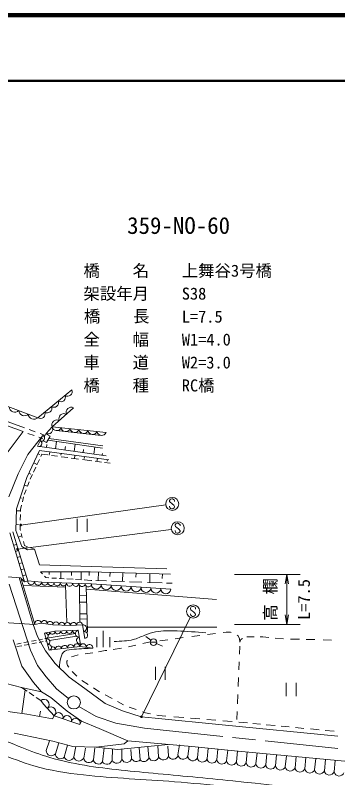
# Model space of a CAD drawing. Units: millimetres, scale not verified. Extents: x 40000 to 680000, y 20000 to 380000.
# Drawn here: x 446984 to 496194, y 263732 to 380000 of the extents above; entities that cross this region are included whole.
import ezdxf
from ezdxf.enums import TextEntityAlignment as Align

# ---------------------------------------------------------------- set-up
doc = ezdxf.new("R2010")
doc.units = ezdxf.units.MM
doc.header["$LTSCALE"] = 1000
doc.linetypes.add('CHAIN', pattern=[18.5, 12, -1.5, 3.5, -1.5])
for name, color, linetype, lineweight in [('M-BGD', 7, 'Continuous', 13), ('M-BMK', 2, 'CHAIN', 13), ('M-BMK-SRVR', 3, 'Continuous', 13), ('M-STR-STR1', 1, 'Continuous', 13), ('M-STR-STR3', 7, 'Continuous', 13), ('M-STR-STRC', 7, 'Continuous', 13), ('M-TTL', 2, 'Continuous', 140), ('M-TTL-LINE', 7, 'Continuous', 50)]:
    doc.layers.add(name, color=color, linetype=linetype, lineweight=lineweight)
doc.styles.add('ＭＳ ゴシック', font='')
doc.styles.get('ＭＳ ゴシック').set_extended_font_data('MS Gothic')

# ---------------------------------------------------------------- blocks, each defined once
blk = doc.blocks.new('open_arrow')
at = {"color": 0, "linetype": 'Continuous', "lineweight": -2}
blk.add_lwpolyline([(7.5, 1.25), (0, 0), (7.5, -1.25)], dxfattribs=at)
blk = doc.blocks.new('filled_dot')
at = {"color": 0, "linetype": 'Continuous', "lineweight": -2, "const_width": 1.25}
blk.add_lwpolyline([(-0.625, 0, 1), (0.625, 0, 1)], format="xyb", close=True, dxfattribs=at)

msp = doc.modelspace()

# ---------------------------------------------------------------- linework, layer by layer
at = {"layer": 'M-BGD'}
for p, q in [((435799, 324058), (450444, 318635)), ((435799, 324058), (450444, 318635)), ((450444, 318635), (455612, 322886)), ((450444, 318635), (455612, 322886)), ((437687, 320992), (448381, 317102)), ((438373, 320084), (448188, 316515)), ((455883, 320141), (452602, 317235)), ((455883, 320141), (452602, 317235)), ((443722, 310637), (448188, 316515)), ((448921, 316248), (449858, 315907)), ((449120, 316833), (450049, 316495)), ((451683, 316214), (452602, 317235)), ((452602, 317235), (460851, 316368)), ((452602, 317235), (460851, 316368)), ((453252, 316664), (460107, 315943)), ((448914, 313047), (451205, 315909)), ((450385, 314275), (451205, 315909)), ((450570, 315648), (451173, 315429)), ((450798, 316223), (451471, 315978)), ((451770, 314831), (451239, 315111)), ((451423, 315674), (451673, 316150)), ((451673, 316150), (452293, 315824)), ((452293, 315824), (451770, 314831)), ((460306, 314008), (451965, 315201)), ((460373, 314332), (452113, 315483)), ((460872, 312822), (450385, 314275)), ((451815, 314543), (451752, 314085)), ((453267, 315017), (453111, 313896)), ((454639, 314239), (454563, 313695)), ((456104, 314615), (455950, 313502)), ((459106, 314180), (458955, 313088)), ((447451, 310066), (448914, 313047)), ((448762, 309490), (450666, 313613)), ((450724, 313023), (450451, 313149)), ((450666, 313613), (461264, 312193)), ((450905, 312725), (451066, 313066)), ((451066, 313066), (451963, 312948)), ((452175, 312920), (452240, 313400)), ((452513, 312875), (453419, 312756)), ((453958, 312901), (453993, 313163)), ((456013, 312414), (456076, 312881)), ((457419, 313783), (457353, 313307)), ((460276, 313189), (460238, 312910)), ((450321, 311496), (449799, 311737)), ((450303, 311458), (450688, 312270)), ((454003, 312679), (454995, 312548)), ((455521, 312479), (456650, 312330)), ((457270, 312248), (458655, 312058)), ((457510, 312435), (457543, 312682)), ((459168, 311988), (460138, 311856)), ((459456, 311949), (459520, 312426)), ((460617, 311790), (461452, 311676)), ((461015, 312021), (461042, 312222)), ((449771, 310338), (450127, 311088)), ((446021, 306573), (447451, 310066)), ((447914, 307043), (448762, 309490)), ((449352, 310035), (449073, 310164)), ((449262, 309261), (449278, 309299)), ((449278, 309299), (449597, 309973)), ((448847, 308196), (448371, 308362)), ((448837, 308172), (449098, 308839)), ((447185, 304722), (447914, 307043)), ((448364, 306933), (448385, 307013)), ((448385, 307013), (448631, 307645)), ((447960, 306364), (447724, 306438)), ((448078, 305826), (448268, 306562)), ((447061, 301452), (447185, 304722)), ((447766, 304328), (447768, 304627)), ((447768, 304627), (447935, 305276)), ((447766, 304430), (447175, 304453)), ((447758, 302989), (447763, 303870)), ((447487, 302363), (447096, 302378)), ((447749, 301544), (447754, 302379)), ((456446, 301218), (456446, 303218)), ((457946, 303218), (457946, 301218)), ((447503, 298371), (446640, 301220)), ((447982, 298982), (447061, 301452)), ((447776, 301443), (447749, 301544)), ((447024, 298227), (446161, 301077)), ((447996, 300613), (447450, 300409)), ((448058, 300376), (447899, 300977)), ((446737, 299176), (447215, 299321)), ((448841, 298470), (447982, 298982)), ((448387, 299137), (448219, 299769)), ((448853, 298964), (448387, 299137)), ((448699, 298823), (448581, 298625)), ((447024, 298227), (447503, 298372)), ((447024, 298227), (447503, 298370)), ((448404, 293603), (447024, 298227)), ((448884, 293746), (447503, 298371)), ((449940, 298563), (448841, 298470)), ((449940, 298563), (449371, 298773)), ((450706, 296196), (449940, 298563)), ((447300, 297302), (447779, 297445)), ((447576, 296378), (448055, 296521)), ((447852, 295453), (448331, 295596)), ((458578, 295937), (450706, 296196)), ((458578, 295937), (470123, 295578)), ((449694, 287095), (447580, 294246)), ((448128, 294528), (448608, 294671)), ((458405, 295156), (450838, 295132)), ((451132, 294804), (450838, 295132)), ((451634, 294245), (451436, 294466)), ((452117, 294216), (451634, 294245)), ((452142, 294711), (452140, 295136)), ((453264, 294148), (452553, 294190)), ((453921, 294109), (453918, 295142)), ((455571, 294548), (455569, 295147)), ((457023, 293924), (457020, 295151)), ((458266, 294548), (458264, 295155)), ((458405, 295156), (470651, 294785)), ((459623, 293794), (459663, 295118)), ((461431, 294409), (461451, 295064)), ((463351, 293660), (463392, 295005)), ((465407, 294331), (465426, 294943)), ((467498, 293511), (467539, 294880)), ((469410, 294097), (469432, 294822)), ((447876, 294125), (448404, 293603)), ((448191, 293059), (454681, 292771)), ((448404, 293603), (448884, 293746)), ((448884, 293746), (451017, 293565)), ((451017, 293565), (458603, 293294)), ((454471, 294076), (453678, 294123)), ((454876, 287389), (454669, 293108)), ((455807, 293996), (454854, 294053)), ((457103, 293919), (456167, 293975)), ((456801, 293061), (456863, 287471)), ((458523, 293834), (457515, 293894)), ((458523, 293834), (458646, 293830)), ((458603, 293294), (470727, 292483)), ((459295, 293806), (460884, 293749)), ((461683, 293720), (463641, 293650)), ((464436, 293622), (466275, 293555)), ((467160, 293524), (469401, 293443)), ((470060, 293419), (470915, 293389)), ((457831, 292942), (458014, 285959)), ((457843, 292503), (477704, 290908)), ((457869, 291497), (456818, 291485)), ((457895, 290500), (456829, 290488)), ((457942, 288725), (456849, 288713)), ((450964, 287327), (449960, 287077)), ((452743, 287066), (450964, 287327)), ((457962, 287943), (456858, 287930)), ((450396, 285282), (449694, 287095)), ((451435, 285793), (453029, 286100)), ((455402, 286931), (452743, 287066)), ((453029, 286100), (456602, 286220)), ((457262, 287037), (455402, 286931)), ((456602, 286220), (456966, 284006)), ((457596, 284984), (457262, 287037)), ((457996, 286671), (477757, 286674)), ((460417, 286144), (460417, 283644)), ((451604, 283078), (450396, 285282)), ((450565, 284763), (451145, 284874)), ((452180, 283182), (451435, 285793)), ((451521, 284946), (451669, 284974)), ((451848, 285009), (456165, 285711)), ((452224, 284665), (456323, 285331)), ((458014, 285959), (457774, 285947)), ((459417, 285144), (459417, 283644)), ((461417, 283644), (461417, 285144)), ((467691, 284691), (466891, 285291)), ((471410, 284927), (472621, 285097)), ((473917, 285271), (475128, 285430)), ((476314, 285579), (477542, 285723)), ((478715, 285860), (479176, 285914)), ((479176, 285914), (479818, 285914)), ((479818, 285914), (479932, 285882)), ((480828, 285487), (480975, 285374)), ((480975, 285374), (481206, 284938)), ((481206, 284938), (481255, 284408)), ((481387, 284830), (481649, 284973)), ((482297, 285200), (482419, 285236)), ((482419, 285236), (483431, 285236)), ((484360, 285236), (484778, 285236)), ((484778, 285236), (485659, 285142)), ((486633, 285039), (487912, 284904)), ((488968, 284880), (490343, 284848)), ((446680, 284762), (447974, 280767)), ((447207, 284123), (447898, 284254)), ((447246, 283723), (447973, 283862)), ((448310, 284333), (449022, 284469)), ((448336, 283931), (449094, 284075)), ((449486, 284557), (450159, 284686)), ((449537, 284160), (450221, 284290)), ((450635, 284369), (451267, 284490)), ((451531, 284540), (451779, 284588)), ((456839, 283732), (452180, 283182)), ((458819, 283480), (456839, 283732)), ((465379, 283939), (464289, 283694)), ((467591, 284436), (466468, 284184)), ((467589, 284392), (468589, 284392)), ((468551, 284191), (469471, 283801)), ((469056, 284596), (470283, 284769)), ((481231, 283809), (481183, 282562)), ((481255, 284408), (481387, 284830)), ((491371, 284825), (492703, 284794)), ((493970, 284765), (495236, 284736)), ((453068, 281171), (451604, 283078)), ((458824, 282796), (457677, 282647)), ((460722, 283117), (459672, 282939)), ((460951, 283151), (460722, 283117)), ((463174, 283486), (461914, 283296)), ((454868, 281486), (454841, 281192)), ((454959, 281623), (454868, 281486)), ((455910, 282261), (455549, 282147)), ((456595, 282450), (455910, 282261)), ((481138, 281427), (481089, 280170)), ((447974, 280767), (449782, 278238)), ((455237, 279048), (453068, 281171)), ((454841, 281192), (454975, 280845)), ((454975, 280845), (455178, 280571)), ((468366, 278642), (468366, 280642)), ((469866, 280642), (469866, 278642)), ((457621, 277347), (455237, 279048)), ((455645, 279958), (456369, 279199)), ((445579, 278108), (447962, 277515)), ((449782, 278238), (450966, 276852)), ((457152, 278564), (458120, 277937)), ((481044, 279007), (480991, 277659)), ((488335, 276182), (488335, 278182)), ((489835, 278182), (489835, 276182)), ((447962, 277515), (450966, 276852)), ((447962, 277515), (450966, 276852)), ((447962, 277515), (448794, 276943)), ((448488, 277153), (447978, 273535)), ((449111, 276724), (449823, 276234)), ((450966, 276852), (452422, 275968)), ((460681, 275041), (457621, 277347)), ((458918, 277420), (459573, 276995)), ((459573, 276995), (459851, 276844)), ((450192, 275980), (450892, 275498)), ((452422, 275968), (454883, 273901)), ((460709, 276377), (461759, 275805)), ((480942, 276409), (480888, 275014)), ((448770, 273423), (439667, 274706)), ((451290, 274953), (450892, 275498)), ((452927, 273195), (451290, 274953)), ((463371, 273919), (460681, 275041)), ((462581, 275358), (463494, 274861)), ((464353, 274502), (465456, 274117)), ((452660, 272710), (448770, 273423)), ((450852, 273896), (450700, 273069)), ((454883, 273901), (457074, 272368)), ((466178, 273033), (463371, 273919)), ((466397, 273789), (466630, 273707)), ((466630, 273707), (467599, 273497)), ((468570, 273287), (468849, 273226)), ((480842, 273832), (480794, 272608)), ((452927, 273195), (452660, 272710)), ((456854, 271862), (452927, 273195)), ((457074, 272368), (456854, 271862)), ((457074, 272368), (459812, 271258)), ((466178, 273033), (468321, 272793)), ((468321, 272793), (478578, 271784)), ((468849, 273226), (469939, 273137)), ((471199, 273034), (472687, 272913)), ((473743, 272827), (475166, 272710)), ((476209, 272625), (477612, 272511)), ((478638, 272427), (480096, 272308)), ((481101, 272221), (482409, 272095)), ((459812, 271258), (464164, 269347)), ((478578, 271784), (496197, 270065)), ((483238, 272016), (484410, 271903)), ((485256, 271822), (486619, 271691)), ((487546, 271601), (488789, 271482)), ((489743, 271390), (491041, 271265)), ((492053, 271168), (493371, 271041)), ((494252, 270956), (495671, 270820)), ((452745, 269312), (446843, 270507)), ((451703, 267891), (452194, 269343)), ((455767, 268497), (452745, 269312)), ((453107, 267387), (453611, 269078)), ((454458, 266874), (454951, 268717)), ((463586, 268902), (459350, 268379)), ((470322, 268813), (462598, 268030)), ((464164, 269347), (463586, 268902)), ((464164, 269347), (473919, 268501)), ((468866, 266940), (468729, 268652)), ((471817, 267229), (472046, 268727)), ((459350, 268379), (455767, 268497)), ((455915, 266899), (456221, 268482)), ((457437, 266717), (457686, 268230)), ((458904, 266448), (459142, 268314)), ((462598, 268030), (459350, 268379)), ((460321, 266161), (460528, 268271)), ((461754, 266423), (461802, 268097)), ((463247, 266563), (463232, 268060)), ((464741, 266703), (464616, 268039)), ((466031, 266450), (465878, 268363)), ((467371, 266820), (467237, 268500)), ((470362, 267060), (470244, 268524)), ((473300, 267003), (473536, 268547)), ((473919, 268501), (480459, 267856)), ((474769, 266748), (474951, 268399)), ((476247, 266594), (476413, 268255)), ((477737, 266455), (477905, 268108)), ((479229, 266303), (479398, 267961)), ((480459, 267856), (497294, 266243)), ((480722, 266151), (480891, 267815)), ((482214, 265999), (482384, 267672)), ((483706, 265848), (483877, 267528)), ((485199, 265696), (485371, 267385)), ((486691, 265544), (486864, 267242)), ((488183, 265392), (488357, 267099)), ((489675, 265240), (489850, 266956)), ((491168, 265088), (491343, 266813)), ((492660, 264936), (492837, 266670)), ((494152, 264784), (494330, 266527)), ((495645, 264632), (495823, 266384))]:
    msp.add_line(p, q, dxfattribs=at)
msp.add_circle((468089, 284392), 500, dxfattribs=at)
for centre, radius, start, end in [((454969, 322613), 698, 235.90438, 22.96921), ((452902, 320913), 698, 235.90438, 22.96921), ((453936, 321763), 698, 235.90438, 22.96921), ((446908, 320328), 860, 184.40961, 314.94412), ((451868, 320063), 698, 235.90438, 22.96921), ((455524, 319444), 784, 62.75113, 200.31241), ((448372, 319786), 860, 184.40961, 314.94412), ((449836, 319243), 860, 184.40961, 314.94412), ((450835, 319213), 698, 235.90438, 22.96921), ((454431, 318476), 784, 62.75113, 200.31241), ((453337, 317507), 784, 62.75113, 200.31241), ((451978, 316873), 721, 245.87449, 30.13354), ((453313, 317389), 728, 192.24054, 335.75839), ((454688, 317245), 728, 192.24054, 335.75839), ((456063, 317100), 728, 192.24054, 335.75839), ((457438, 316956), 728, 192.24054, 335.75839), ((458813, 316811), 728, 192.24054, 335.75839), ((460188, 316667), 728, 192.24054, 335.75839), ((450590, 314683), 457, 243.35104, 63.35104), ((451000, 315500), 457, 243.35104, 63.35104), ((449417, 293701), 535, 175.15169, 355.15169), ((450484, 293610), 535, 175.15169, 355.15169), ((451492, 293548), 474, 177.9561, 357.9561), ((452440, 293514), 474, 177.9561, 357.9561), ((453388, 293481), 474, 177.9561, 357.9561), ((454336, 293447), 474, 177.9561, 357.9561), ((455284, 293413), 474, 177.9561, 357.9561), ((456233, 293379), 474, 177.9561, 357.9561), ((457181, 293345), 474, 177.9561, 357.9561), ((458129, 293311), 474, 177.9561, 357.9561), ((459361, 293244), 759, 176.16935, 356.16935), ((460876, 293142), 759, 176.16935, 356.16935), ((462392, 293041), 759, 176.16935, 356.16935), ((463907, 292939), 759, 176.16935, 356.16935), ((465423, 292838), 759, 176.16935, 356.16935), ((466938, 292736), 759, 176.16935, 356.16935), ((468453, 292635), 759, 176.16935, 356.16935), ((469969, 292533), 759, 176.16935, 356.16935), ((450462, 287202), 518, 13.93982, 193.93982), ((451409, 287262), 449, 351.66884, 171.66884), ((452298, 287131), 449, 351.66884, 171.66884), ((453186, 287044), 444, 357.08312, 177.08312), ((454072, 286999), 444, 357.08312, 177.08312), ((454958, 286953), 444, 357.08312, 177.08312), ((455867, 286957), 466, 3.25698, 183.25698), ((456797, 287010), 466, 3.25698, 183.25698), ((452631, 286023), 406, 190.90253, 10.90253), ((453476, 286115), 447, 181.93, 1.93), ((454369, 286145), 447, 181.93, 1.93), ((455262, 286175), 447, 181.93, 1.93), ((456155, 286205), 447, 181.93, 271.58191), ((456687, 285705), 522, 99.34492, 279.34492), ((457346, 286524), 520, 279.23146, 99.23146), ((451559, 285357), 452, 285.94292, 105.94292), ((451808, 284487), 452, 285.94292, 105.94292), ((451833, 285869), 406, 292.7132, 10.90253), ((456856, 284676), 522, 99.34492, 279.34492), ((457512, 285497), 520, 279.23146, 99.23146), ((452056, 283617), 452, 285.94292, 105.94292), ((452646, 283237), 469, 6.7317, 107.70521), ((453578, 283347), 469, 6.7317, 186.7317), ((454510, 283457), 469, 6.7317, 186.7317), ((455441, 283567), 469, 6.7317, 186.7317), ((456373, 283677), 469, 6.7317, 186.7317), ((457334, 283669), 499, 352.72709, 172.72709), ((458324, 283543), 499, 352.72709, 172.72709), ((451401, 274923), 768, 311.47025, 131.47025), ((452418, 273771), 768, 311.47025, 131.47025), ((453582, 272973), 691, 341.24135, 161.24135), ((454890, 272529), 691, 341.24135, 161.24135), ((456199, 272084), 691, 341.24135, 161.24135), ((452483, 267857), 781, 177.56921, 322.93497), ((453888, 267407), 781, 181.52047, 316.92082), ((455182, 267169), 781, 202.24075, 339.75494), ((456678, 267065), 781, 192.27535, 339.75494), ((458213, 266811), 781, 186.91123, 332.27698), ((459672, 266595), 781, 190.86249, 326.26284), ((460987, 266570), 781, 211.58277, 349.09695), ((462480, 266710), 781, 201.61736, 349.09695), ((463974, 266850), 781, 201.61736, 349.09695), ((465467, 266990), 781, 201.61736, 316.18608), ((466606, 266978), 781, 222.58885, 348.32245), ((468101, 267098), 781, 200.84286, 348.32245), ((469597, 267218), 781, 200.84286, 348.32245), ((471092, 267338), 781, 200.84286, 348.32245), ((472592, 267332), 781, 187.58112, 335.06071), ((474074, 267106), 781, 187.58112, 332.7276), ((475533, 266910), 781, 191.9655, 336.11688), ((477013, 266749), 781, 191.44329, 337.92778), ((478505, 266597), 781, 190.44819, 337.92778), ((479998, 266445), 781, 190.44819, 337.92778), ((481490, 266293), 781, 190.44819, 337.92778), ((482982, 266141), 781, 190.44819, 337.92778), ((484475, 265989), 781, 190.44819, 337.92778), ((485967, 265837), 781, 190.44819, 337.92778), ((487459, 265685), 781, 190.44819, 337.92778), ((488951, 265533), 781, 190.44819, 337.92778), ((490444, 265382), 781, 190.44819, 337.92778), ((491936, 265230), 781, 190.44819, 337.92778), ((493428, 265078), 781, 190.44819, 337.92778), ((494921, 264926), 781, 190.44819, 337.92778), ((496413, 264774), 781, 190.44819, 337.92778)]:
    msp.add_arc(centre, radius, start, end, dxfattribs=at)
for points, knots in [([(462062, 284517), (462587, 284531), (463113, 284545), (463639, 284586), (464090, 284620), (464542, 284675), (464976, 284791), (465588, 284956), (466163, 285244), (466758, 285477), (467293, 285685), (467844, 285849), (468404, 285957), (469481, 286164), (470592, 286168), (471695, 286128), (473155, 286076), (474602, 285948), (476048, 285820)], [0, 0, 0, 0, 1, 1, 1, 2, 2, 2, 3, 3, 3, 4, 4, 4, 5, 5, 5, 6, 6, 6, 6]), ([(453726, 280527), (453804, 281579), (453881, 282631), (454555, 283043), (454918, 283265), (455455, 283302), (455953, 283336), (456475, 283372), (456954, 283406), (457445, 283430), (457893, 283452), (458351, 283466), (458809, 283481)], [0, 0, 0, 0, 1, 1, 1, 2, 2, 2, 3, 3, 3, 4, 4, 4, 4]), ([(438162, 271155), (439426, 270972), (440691, 270788), (441926, 270486), (443815, 270025), (445633, 269287), (447448, 268562), (448832, 268008), (450215, 267462), (451631, 267014), (453338, 266474), (455094, 266078), (456860, 265759), (460554, 265092), (464294, 264764), (468028, 264421), (472075, 264049), (476115, 263660), (480159, 263249), (489323, 262319), (498507, 261279), (507516, 259485), (511758, 258640), (515960, 257629), (520191, 256598), (521953, 256169), (523719, 255737), (525378, 255051), (527605, 254129), (529638, 252748), (531694, 251453), (532528, 250928), (533366, 250417), (534204, 249905)], [0, 0, 0, 0, 1, 1, 1, 2, 2, 2, 3, 3, 3, 4, 4, 4, 5, 5, 5, 6, 6, 6, 7, 7, 7, 8, 8, 8, 9, 9, 9, 10, 10, 10, 11, 11, 11, 11]), ([(440964, 268269), (442157, 267987), (443349, 267706), (444520, 267349), (446307, 266803), (448043, 266082), (449832, 265550), (452288, 264820), (454845, 264447), (457404, 264170), (462033, 263667), (466667, 263478), (471291, 263124), (476569, 262720), (481835, 262101), (487103, 261493), (491944, 260934), (496788, 260383), (501576, 259526), (505788, 258773), (509956, 257782), (514084, 256598), (516533, 255896), (518968, 255127), (521279, 254089), (523743, 252981), (526066, 251569), (528390, 250156)], [0, 0, 0, 0, 1, 1, 1, 2, 2, 2, 3, 3, 3, 4, 4, 4, 5, 5, 5, 6, 6, 6, 7, 7, 7, 8, 8, 8, 9, 9, 9, 9])]:
    msp.add_open_spline(points, degree=3, knots=knots, dxfattribs=at)
at = {"layer": 'M-BMK'}
for p, q in [((446069, 293231), (449302, 283192)), ((449302, 283192), (450380, 280866)), ((450380, 280866), (451684, 279108)), ((451684, 279108), (453272, 277293)), ((453272, 277293), (455110, 275810)), ((456687, 274582), (459341, 273096)), ((459341, 273096), (462348, 272075)), ((462348, 272075), (466715, 271281)), ((466715, 271281), (496194, 268208))]:
    msp.add_line(p, q, dxfattribs=at)
at = {"layer": 'M-BMK-SRVR'}
msp.add_circle((455917, 275221), 1000, dxfattribs=at)
at = {"layer": 'M-STR-STR1'}
for p, q in [((443096, 294559), (447846, 294228)), ((449960, 287077), (447846, 294228)), ((445210, 287391), (449960, 287077))]:
    msp.add_line(p, q, dxfattribs=at)
at = {"layer": 'M-STR-STR3'}
for p, q in [((480434, 294733), (490434, 294733)), ((488434, 294733), (488434, 287113)), ((480434, 287113), (490434, 287113))]:
    msp.add_line(p, q, dxfattribs=at)
at = {"layer": 'M-STR-STRC'}
for p, q in [((470661, 306187), (470537, 306003)), ((470537, 306003), (470540, 305871)), ((470540, 305871), (470603, 305742)), ((470853, 306253), (470661, 306187)), ((470974, 306250), (470853, 306253)), ((471224, 306132), (470974, 306250)), ((471288, 306000), (471224, 306132)), ((471288, 305871), (471288, 306000)), ((447823, 302272), (469955, 305345)), ((470540, 305023), (470537, 305144)), ((470579, 304920), (470540, 305023)), ((470664, 304810), (470579, 304920)), ((470603, 305742), (470858, 305560)), ((470851, 304749), (470664, 304810)), ((470985, 304749), (470851, 304749)), ((470858, 305560), (470987, 305429)), ((471085, 304778), (470985, 304749)), ((470987, 305429), (471167, 305313)), ((471227, 304870), (471085, 304778)), ((471167, 305313), (471293, 305113)), ((471288, 305002), (471227, 304870)), ((471293, 305113), (471288, 305002)), ((471499, 302472), (471375, 302288)), ((471691, 302538), (471499, 302472)), ((471812, 302535), (471691, 302538)), ((472062, 302417), (471812, 302535)), ((472126, 302285), (472062, 302417)), ((447337, 298576), (470797, 301605)), ((471375, 302288), (471378, 302156)), ((471378, 301308), (471375, 301429)), ((471378, 302156), (471441, 302027)), ((471417, 301206), (471378, 301308)), ((471502, 301095), (471417, 301206)), ((471441, 302027), (471696, 301846)), ((471696, 301846), (471825, 301714)), ((471825, 301714), (472005, 301598)), ((472065, 301156), (471923, 301063)), ((472005, 301598), (472131, 301398)), ((472126, 301287), (472065, 301156)), ((472126, 302156), (472126, 302285)), ((472131, 301398), (472126, 301287)), ((471689, 301034), (471502, 301095)), ((471823, 301034), (471689, 301034)), ((471923, 301063), (471823, 301034)), ((473850, 289774), (473727, 289589)), ((473727, 289589), (473729, 289458)), ((474043, 289840), (473850, 289774)), ((474164, 289837), (474043, 289840)), ((474414, 289719), (474164, 289837)), ((474477, 289587), (474414, 289719)), ((474477, 289458), (474477, 289587)), ((473729, 288610), (473727, 288731)), ((473729, 289458), (473793, 289329)), ((473769, 288507), (473729, 288610)), ((473853, 288397), (473769, 288507)), ((473793, 289329), (474048, 289147)), ((474040, 288336), (473853, 288397)), ((474048, 289147), (474177, 289015)), ((474274, 288365), (474174, 288336)), ((474177, 289015), (474356, 288900)), ((474417, 288457), (474274, 288365)), ((474356, 288900), (474483, 288699)), ((474477, 288589), (474417, 288457)), ((474483, 288699), (474477, 288589)), ((466239, 273026), (473672, 288190)), ((474174, 288336), (474040, 288336))]:
    msp.add_line(p, q, dxfattribs=at)
for centre in [(470944, 305490), (471782, 301775), (474134, 289077)]:
    msp.add_circle(centre, 1000, dxfattribs=at)
at = {"layer": 'M-TTL'}
msp.add_line((680000, 380000), (40000, 380000), dxfattribs=at)
at = {"layer": 'M-TTL-LINE'}
msp.add_line((40000, 370000), (680000, 370000), dxfattribs=at)

# ---------------------------------------------------------------- block references
at = {"layer": 'M-STR-STR3', "xscale": 193, "yscale": 193}
for p, rotation in [((488434, 294733), 270), ((488434, 287113), 90)]:
    msp.add_blockref('open_arrow', p, dxfattribs=dict(at, rotation=rotation))
at = {"layer": 'M-STR-STRC', "xscale": 160, "yscale": 160}
for p, rotation in [((447823, 302272), 7.9), ((447337, 298576), 7.4), ((466239, 273026), 63.9)]:
    msp.add_blockref('filled_dot', p, dxfattribs=dict(at, rotation=rotation))

# ---------------------------------------------------------------- texts
at = {"layer": 'M-STR-STR1', "style": 'ＭＳ ゴシック'}
for s, height, p in [('359-NO-60', 2566, (464055, 345890)), ('橋\u3000\u3000名', 1833, (457395, 339588)), ('上舞谷3号橋', 1833, (472395, 339588)), ('架設年月', 1833, (457395, 336088)), ('S38', 1833, (472395, 336088)), ('橋\u3000  長', 1833, (457463, 332640)), ('L=7.5', 1833, (472395, 332588)), ('全\u3000\u3000幅', 1833, (457395, 329088)), ('W1=4.0', 1833, (472395, 329088)), ('車\u3000\u3000道', 1833, (457395, 325588)), ('W2=3.0', 1833, (472395, 325588)), ('橋\u3000\u3000種', 1833, (457395, 322088)), ('RC橋', 1833, (472395, 322088))]:
    msp.add_text(s, height=height, dxfattribs=at).set_placement(p, align=Align.BOTTOM_LEFT)
at = {"layer": 'M-STR-STR3', "style": 'ＭＳ ゴシック'}
msp.add_text('L=7.5', height=1833, rotation=90, dxfattribs=at).set_placement((492491, 287798), align=Align.BOTTOM_LEFT)
at = {"layer": 'M-STR-STR3', "insert": (487027, 287673), "char_height": 1833, "attachment_point": 7, "rotation": 90, "style": 'ＭＳ ゴシック'}
msp.add_mtext('\\T1.6;高欄', dxfattribs=at)

doc.saveas('drawing.dxf')
